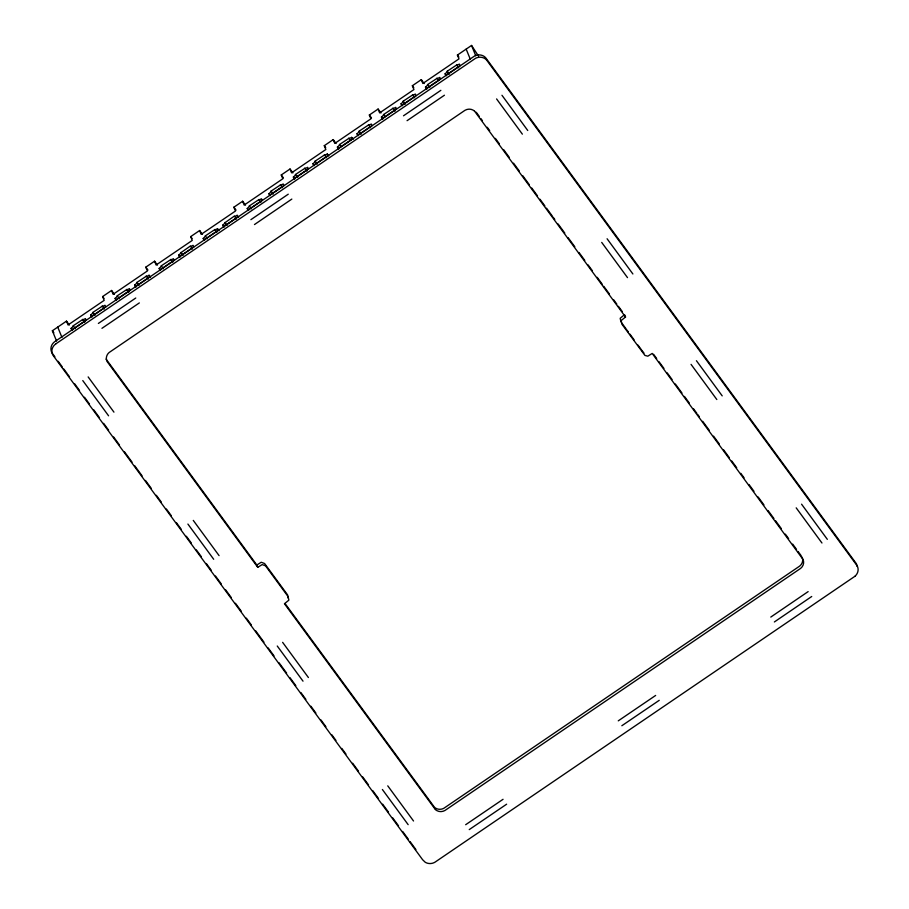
<?xml version="1.0" encoding="UTF-8"?>
<svg xmlns="http://www.w3.org/2000/svg" width="909" height="909" viewBox="0 0 909 909"><rect width="100%" height="100%" fill="white"/><g stroke="black" fill="none" stroke-linecap="round" stroke-linejoin="round"><path stroke-width="1.36" d="M287.937 597.838L287.585 594.884L264.587 563.512L261.224 562.262L256.827 565.012L257.77 567.318L262.167 564.58L265.53 565.818L288.028 596.497L288.88 600.145L284.46 603.746L435.354 809.521M73.22 325.831L73.197 325.911A4.147 1.545 -36.2 0 1 72.72 326.808L71.766 327.808A4.045 1.511 -36.2 0 1 71.163 328.285L71.731 329.99L86.082 320.218L85.423 318.582A4.045 1.511 -36.2 0 1 84.673 319.025L83.503 319.468A4.147 1.545 -36.2 0 1 82.753 319.491L73.243 325.763L75.39 328.694M92.854 312.469L92.798 312.662A4.147 1.545 -36.2 0 1 92.354 313.446L91.411 314.434A4.045 1.511 -36.2 0 1 90.798 314.923L91.366 316.616L105.728 306.844L104.967 305.276A4.045 1.511 -36.2 0 1 104.308 305.651L103.137 306.106A4.147 1.545 -36.2 0 1 102.399 306.128L92.877 312.401L95.025 315.332M117.261 295.857L117.238 295.936A4.147 1.545 -36.2 0 1 116.75 296.834L115.807 297.834A4.045 1.511 -36.2 0 1 115.193 298.311L115.761 300.015L130.123 290.244L129.453 288.608A4.045 1.511 -36.2 0 1 128.703 289.051L127.533 289.494A4.147 1.545 -36.2 0 1 126.794 289.528L117.272 295.789L119.42 298.72M161.291 265.882L161.268 265.962A4.147 1.545 -36.2 0 1 160.791 266.86L159.848 267.86A4.045 1.511 -36.2 0 1 159.234 268.337L159.802 270.041L174.164 260.269L173.392 258.701A4.045 1.511 -36.2 0 1 172.744 259.076L171.574 259.519A4.147 1.545 -36.2 0 1 170.824 259.554L161.313 265.814L163.461 268.746M205.332 235.908L205.264 236.113A4.147 1.545 -36.2 0 1 204.832 236.885L203.877 237.885A4.045 1.511 -36.2 0 1 203.275 238.363L203.843 240.067L218.194 230.295L217.433 228.727A4.045 1.511 -36.2 0 1 216.785 229.102L215.615 229.545A4.147 1.545 -36.2 0 1 214.865 229.579L205.354 235.851L207.502 238.772M136.918 282.426L136.827 282.688A4.147 1.545 -36.2 0 1 136.395 283.472L135.441 284.46A4.045 1.511 -36.2 0 1 134.839 284.949L135.407 286.642L149.769 276.87L148.996 275.302A4.045 1.511 -36.2 0 1 148.349 275.688L147.178 276.131A4.147 1.545 -36.2 0 1 146.429 276.154L136.918 282.426L139.066 285.358M190.254 246.123L180.868 252.713A4.147 1.545 -36.2 0 1 180.437 253.497L179.482 254.486A4.045 1.511 -36.2 0 1 178.868 254.975L179.448 256.679L193.799 246.896L193.038 245.328A4.045 1.511 -36.2 0 1 192.378 245.714L191.208 246.157A4.147 1.545 -36.2 0 1 190.47 246.18L192.401 249.055M234.283 216.149L224.909 222.739A4.147 1.545 -36.2 0 1 224.466 223.523L223.523 224.512A4.045 1.511 -36.2 0 1 222.91 225L223.478 226.705L237.84 216.933L237.079 215.365A4.045 1.511 -36.2 0 1 236.42 215.74L235.249 216.183A4.147 1.545 -36.2 0 1 234.511 216.206L236.431 219.08M249.384 205.877L249.305 206.138A4.147 1.545 -36.2 0 1 248.861 206.911L247.918 207.911A4.045 1.511 -36.2 0 1 247.305 208.388L247.873 210.093L262.235 200.321L261.474 198.753A4.045 1.511 -36.2 0 1 260.815 199.128L259.644 199.582A4.147 1.545 -36.2 0 1 258.906 199.605L249.384 205.877L251.532 208.809M271.109 191.083L271.03 191.356A4.147 1.545 -36.2 0 1 270.587 192.129L269.643 193.128A4.045 1.511 -36.2 0 1 269.03 193.606L269.598 195.31L283.96 185.538L283.199 183.97A4.045 1.511 -36.2 0 1 282.54 184.345L281.37 184.788A4.147 1.545 -36.2 0 1 280.631 184.822L271.109 191.083L273.257 194.015M295.505 174.483L295.459 174.63A4.147 1.545 -36.2 0 1 294.982 175.528L294.039 176.516A4.045 1.511 -36.2 0 1 293.425 177.005L293.993 178.709L308.356 168.926L307.685 167.301A4.045 1.511 -36.2 0 1 306.935 167.745L305.765 168.188A4.147 1.545 -36.2 0 1 305.026 168.21L295.505 174.483L297.652 177.414M315.15 161.12L315.059 161.382A4.147 1.545 -36.2 0 1 314.628 162.154L313.673 163.154A4.045 1.511 -36.2 0 1 313.071 163.631L313.639 165.336L328.001 155.564L327.229 153.996A4.045 1.511 -36.2 0 1 326.581 154.371L325.411 154.825A4.147 1.545 -36.2 0 1 324.661 154.848L315.15 161.12L317.298 164.04M339.546 144.508L339.455 144.77A4.147 1.545 -36.2 0 1 339.023 145.554L338.08 146.542A4.045 1.511 -36.2 0 1 337.466 147.031L338.034 148.735L352.397 138.963L351.726 137.327A4.045 1.511 -36.2 0 1 350.976 137.77L349.806 138.213A4.147 1.545 -36.2 0 1 349.056 138.236L339.546 144.508L340.977 146.463M359.18 131.146L359.1 131.407A4.147 1.545 -36.2 0 1 358.657 132.18L357.714 133.18A4.045 1.511 -36.2 0 1 357.101 133.657L357.68 135.361L372.031 125.59L371.27 124.022A4.045 1.511 -36.2 0 1 370.611 124.397L369.44 124.851A4.147 1.545 -36.2 0 1 368.702 124.874L359.18 131.146L361.327 134.077M383.587 114.534L383.496 114.795A4.147 1.545 -36.2 0 1 383.064 115.579L382.11 116.579A4.045 1.511 -36.2 0 1 381.507 117.056L382.075 118.761L396.426 108.989L395.756 107.353A4.045 1.511 -36.2 0 1 395.017 107.796L393.847 108.239A4.147 1.545 -36.2 0 1 393.097 108.262L383.587 114.534L385.018 116.488M403.221 101.172L403.142 101.433A4.147 1.545 -36.2 0 1 402.698 102.217L401.755 103.206A4.045 1.511 -36.2 0 1 401.142 103.694L401.71 105.387L416.072 95.615L415.311 94.047A4.045 1.511 -36.2 0 1 414.652 94.422L413.481 94.877A4.147 1.545 -36.2 0 1 412.743 94.9L403.221 101.172L405.369 104.103M427.616 84.56L427.537 84.832A4.147 1.545 -36.2 0 1 427.094 85.605L426.151 86.605A4.045 1.511 -36.2 0 1 425.537 87.082L426.105 88.787L440.467 79.015L439.797 77.379A4.045 1.511 -36.2 0 1 439.047 77.822L437.877 78.265A4.147 1.545 -36.2 0 1 437.138 78.299L427.616 84.56L429.764 87.491M447.262 71.197L447.171 71.459A4.147 1.545 -36.2 0 1 446.739 72.243L445.785 73.231A4.045 1.511 -36.2 0 1 445.183 73.72L445.751 75.413L460.113 65.641L459.34 64.073A4.045 1.511 -36.2 0 1 458.693 64.448L457.522 64.903A4.147 1.545 -36.2 0 1 456.772 64.925L447.262 71.197L449.41 74.129M135.759 298.027L98.377 323.434M139.338 302.913L101.956 328.319M288.255 194.196L250.895 219.66M291.834 199.082L254.475 224.546M440.854 90.332L403.505 115.795M444.433 95.218L407.073 120.681M503.052 799.306L465.669 824.713M506.631 804.192L469.249 829.599M655.65 695.442L618.268 720.848M659.23 700.328L621.847 725.734M808.146 591.611L770.787 617.075M811.726 596.497L774.366 621.961M445.092 73.788L446.524 75.731M854.949 576.272L435.127 862.084A9.17 8.465 -22.2 0 1 431.798 863.38A9.238 8.533 -22.2 0 1 425.219 862.243L422.628 859.744L53.415 355.839A9.17 8.476 -22.2 0 1 52.052 352.794A9.238 8.533 -22.2 0 1 52.517 347.965A9.17 8.476 -22.2 0 1 55.744 343.943M55.756 343.92L475.657 58.233A9.215 8.511 -22.2 0 1 482.452 57.528A9.17 8.465 -22.2 0 1 486.69 60.153L857.039 565.637A9.17 8.465 -22.2 0 1 858.051 568.761A9.249 8.545 -22.2 0 1 857.744 572.011A9.17 8.465 -22.2 0 1 854.96 576.238M56.563 341.045L52.37 330.762L66.493 321.138L69.357 325.047M66.493 321.138L68.05 324.956L104.171 300.368L102.615 296.561L111.557 290.471L114.42 294.38M111.557 290.471L113.114 294.3L147.372 270.984L145.815 267.155L154.564 261.201L157.427 265.11M154.564 261.201L156.121 265.008L192.242 240.419L190.685 236.613L199.628 230.522L202.491 234.431M199.628 230.522L201.184 234.352L235.454 211.036L233.886 207.207L242.635 201.253L245.498 205.161M242.635 201.253L244.191 205.07L282.824 178.766L281.267 174.96L290.028 169.006L292.88 172.903M290.028 169.006L291.584 172.824L325.842 149.508L324.286 145.679L333.217 139.6L336.08 143.508M333.217 139.6L334.773 143.417L370.906 118.829L369.349 115.011L378.099 109.057L380.962 112.966M378.099 109.057L379.655 112.886L413.925 89.559L412.356 85.73L421.299 79.651L424.162 83.56M421.299 79.651L422.855 83.469L458.977 58.88L457.42 55.063L471.544 45.45L478.623 56.233M624.074 315.048L620.165 318.298L621.017 321.945M624.574 314.707L625.528 317.014L621.108 320.616L621.961 324.263L644.924 355.408L647.81 356.18L652.207 353.442L802.942 559.33A7.976 7.374 -22.2 0 1 800.636 568.386L444.978 810.464A7.931 7.329 -22.2 0 1 435.4 809.533M351.624 137.395L353.158 139.282M348.84 138.179L350.272 140.134M304.81 168.154L306.958 171.085M82.537 319.434L84.685 322.365M643.981 353.101L641.72 350.204M527.743 130.487L501.961 95.275M522.368 134.146L496.587 98.933M632.88 273.973L607.087 238.76M627.505 277.631L601.713 242.419M722.201 395.869L696.43 360.714M716.826 399.528L691.056 364.373M827.326 539.344L801.568 504.188M821.952 543.003L796.193 507.847M113.943 412.141L88.15 376.917M108.569 415.799L82.776 380.576M219.069 555.615L193.276 520.403M213.695 559.274L187.902 524.061M308.39 677.512L282.631 642.356M303.015 681.171L277.256 646.015M413.527 820.997L387.757 785.842M408.152 824.656L382.382 789.501M474.634 111.239L625.528 317.014M457.42 55.063L458.852 57.017M456.557 64.869L458.704 67.8M476.259 112.273L479.327 116.466M480.861 118.556L482.395 120.647M487.235 127.26L489.678 130.589M495.382 138.373L499.45 143.929M503.575 149.553L509.392 157.507M513.551 163.177L519.38 171.131M522.709 175.664L529.299 184.663M531.765 188.027L537.503 195.867M539.969 199.219L544.889 205.934M546.525 208.172L552.263 216.012M553.104 217.149L554.774 219.433M558.115 223.989L564.796 233.113M568.136 237.669L574.829 246.793M578.999 252.497L584.782 260.394M588.089 264.905L592.225 270.552M597.19 277.313L602.144 284.085M603.769 286.301L609.473 294.084M613.541 299.64L616.802 304.083M618.427 306.31L622.267 311.56M653.571 354.283L656.65 358.476M659.048 361.748L663.934 368.418M667.195 372.86L672.069 379.53M675.353 384.007L681.966 393.029M684.443 396.415L689.408 403.176M693.544 408.823L696.839 413.334M697.68 414.47L699.351 416.754M702.691 421.31L709.372 430.434M713.554 436.138L719.405 444.126M723.587 449.819L729.325 457.659M731.779 461.011L736.699 467.726M740.801 473.328L744.085 477.804M749.005 484.52L753.97 491.303M758.129 496.973L763.958 504.927M768.116 510.597L773.934 518.55M775.582 520.789L781.286 528.572M785.353 534.128L788.614 538.571M792.682 544.127L796.523 549.366M798.057 551.468L801.124 555.649M621.654 322.82L626.062 328.831M626.835 329.899L628.392 332.012M629.937 334.126L634.062 339.761M637.948 345.056L641.084 349.34M436.922 78.231L438.354 80.185M425.446 87.15L426.878 89.105M412.356 85.73L413.788 87.684M412.516 94.843L414.663 97.774M401.051 103.751L402.482 105.705M392.881 108.205L395.029 111.137M381.405 117.125L382.837 119.079M369.349 115.011L371.497 117.943M368.486 124.817L370.633 127.749M357.01 133.725L358.441 135.68M337.375 147.099L338.807 149.053M324.286 145.679L325.717 147.633M327.331 153.939L328.763 155.893M324.445 154.791L326.592 157.723M312.98 163.7L314.412 165.654M293.334 177.073L294.766 179.028M281.267 174.96L283.415 177.891M280.404 184.766L282.551 187.686M268.939 193.674L270.371 195.628M258.69 199.548L260.838 202.48M247.214 208.456L248.646 210.411M233.886 207.207L236.033 210.138M237.169 215.297L238.601 217.251M224.989 222.478L227.136 225.409M222.819 225.068L224.25 227.023M217.535 228.67L218.967 230.625M214.649 229.523L216.797 232.454M203.184 238.431L204.616 240.385M190.685 236.613L192.117 238.567M180.959 252.452L183.107 255.384M178.778 255.043L180.209 256.997M170.608 259.485L172.755 262.417M159.143 268.405L160.575 270.359M145.815 267.155L147.962 270.087M149.099 275.245L150.53 277.2M146.213 276.097L148.36 279.029M134.748 285.017L136.18 286.971M126.578 289.46L128.726 292.391M115.102 298.379L116.534 300.334M102.615 296.561L104.046 298.516M102.172 306.072L104.319 309.003M90.707 314.98L92.139 316.934M256.827 565.012L106.103 359.123M285.051 603.531L434.411 807.203A7.976 7.374 -22.2 0 0 441.16 809.18A7.931 7.329 -22.2 0 0 444.035 808.158L799.704 566.08A7.976 7.374 -22.2 0 0 801.999 557.012M257.77 567.318L107.046 361.43A7.976 7.374 -22.2 0 1 107.364 354.646A7.931 7.329 -22.2 0 1 109.33 352.374L464.999 110.296A7.931 7.329 -22.2 0 1 474.589 111.228M71.072 328.354L72.504 330.308M52.37 330.762L53.87 332.819M54.904 356.851L52.472 353.521A9.17 8.476 -22.2 0 1 51.109 350.488A9.238 8.533 -22.2 0 1 51.574 345.659A9.17 8.476 -22.2 0 1 54.801 341.636L474.714 55.915A9.215 8.511 -22.2 0 1 481.497 55.222A9.17 8.465 -22.2 0 1 485.747 57.835L856.096 563.33A9.17 8.465 -22.2 0 1 857.107 566.455M58.142 361.271L62.198 366.816M63.823 369.02L67.073 373.451M67.88 374.565L69.538 376.826M74.527 383.632L79.515 390.438M84.503 397.244L89.491 404.05M93.65 409.732L99.467 417.663M103.626 423.344L108.603 430.15M113.636 437.002L119.488 445.001M124.522 451.864L132.055 462.147M134.566 465.578L142.099 475.861M145.451 480.429L151.314 488.428M156.337 495.28L161.359 502.143M166.381 508.995L171.381 515.812M176.369 522.63L181.357 529.436M186.356 536.253L191.345 543.059M196.333 549.877L201.332 556.694M206.32 563.5L211.308 570.318M215.467 575.999L221.296 583.942M225.455 589.623L231.284 597.565M235.454 603.269L241.328 611.28M246.362 618.143L251.384 625.017M255.577 630.732L263.962 642.174M268.155 647.901L274.029 655.912M279.052 662.775L286.608 673.08M289.96 677.648L295.823 685.659M300.856 692.522L305.867 699.362M310.878 706.213L315.889 713.054M320.911 719.894L325.922 726.734M331.774 734.722L335.944 740.426M341.795 748.402L345.977 754.106M352.658 763.23L358.51 771.207M362.68 776.9L368.509 784.853M372.667 790.546L378.496 798.5M382.666 804.181L388.495 812.135M392.654 817.827L398.494 825.781M402.653 831.462L408.448 839.371M410.095 841.62L415.89 849.529M471.544 45.45L475.748 55.744M466.169 49.109L470.373 59.403M57.744 327.104L61.937 337.387"/></g></svg>
